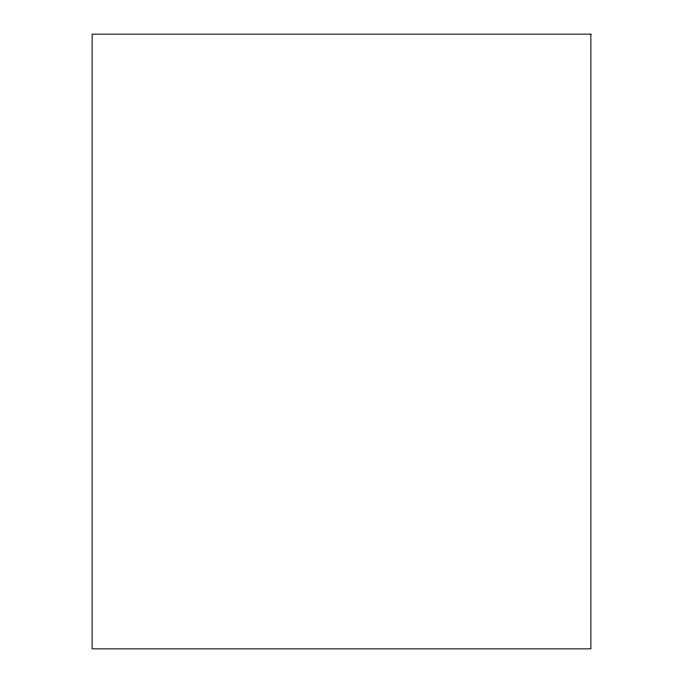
<?xml version="1.0" encoding="UTF-8"?>
<svg xmlns="http://www.w3.org/2000/svg" width="683" height="683" viewBox="0 0 683 683"><rect width="100%" height="100%" fill="white"/><g stroke="black" fill="none" stroke-linecap="round" stroke-linejoin="round"><path stroke-width="1.02" d="M590.872 34.15L92.128 34.15L92.128 648.85L590.872 648.85L590.872 34.15"/></g></svg>
